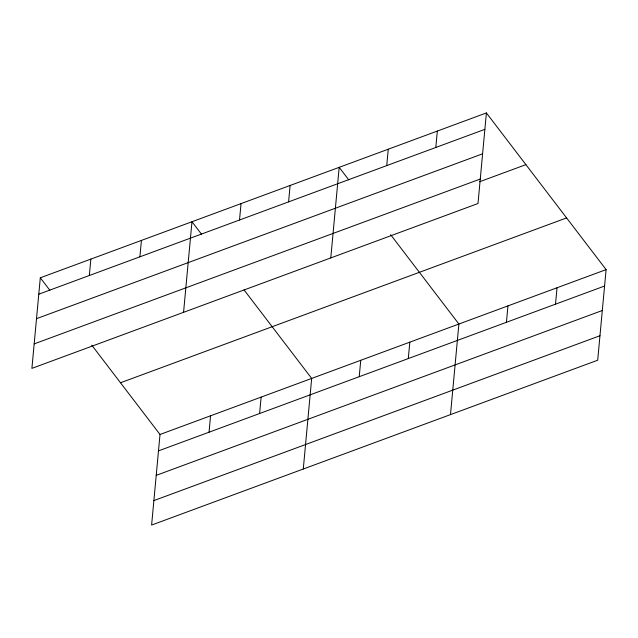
<?xml version="1.0" encoding="UTF-8"?>
<svg xmlns="http://www.w3.org/2000/svg" width="638" height="638" viewBox="0 0 638 638"><rect width="100%" height="100%" fill="white"/><g stroke="black" fill="none" stroke-linecap="round" stroke-linejoin="round"><path stroke-width="0.96" d="M40.306 277.785L31.9 368.373L477.99 203.522L486.395 112.934L40.306 277.785L49.884 290.322M89.336 275.504L90.859 259.1M139.897 256.819L141.421 240.422M91.776 345.166L160.01 434.478L151.605 525.066L597.694 360.215L606.1 269.627L486.395 112.934M183.569 312.325L191.974 221.737L201.552 234.274M209.049 432.197L210.564 415.793M239.521 220.006L241.044 203.602M259.602 413.52L261.125 397.115M288.591 201.871L290.115 185.467M303.281 469.018L311.679 378.43L244.043 289.899M330.779 257.919L339.185 167.331L348.763 179.868M359.226 376.699L360.749 360.295M386.732 165.601L388.255 149.196M408.296 358.564L409.819 342.159M435.802 147.466L437.325 131.069M450.484 414.612L458.889 324.024L390.655 234.712M506.436 322.294L507.96 305.897M555.507 304.166L557.03 287.762M38.782 294.19L484.872 129.339M36.51 318.673L482.599 153.814M34.173 343.89L480.262 179.039M479.601 181.75L525.895 164.644M120.51 382.768L566.6 217.917M160.01 434.478L606.1 269.627M158.487 450.883L604.577 286.031M156.214 475.366L602.304 310.507M153.878 500.591L599.967 335.732"/></g></svg>
